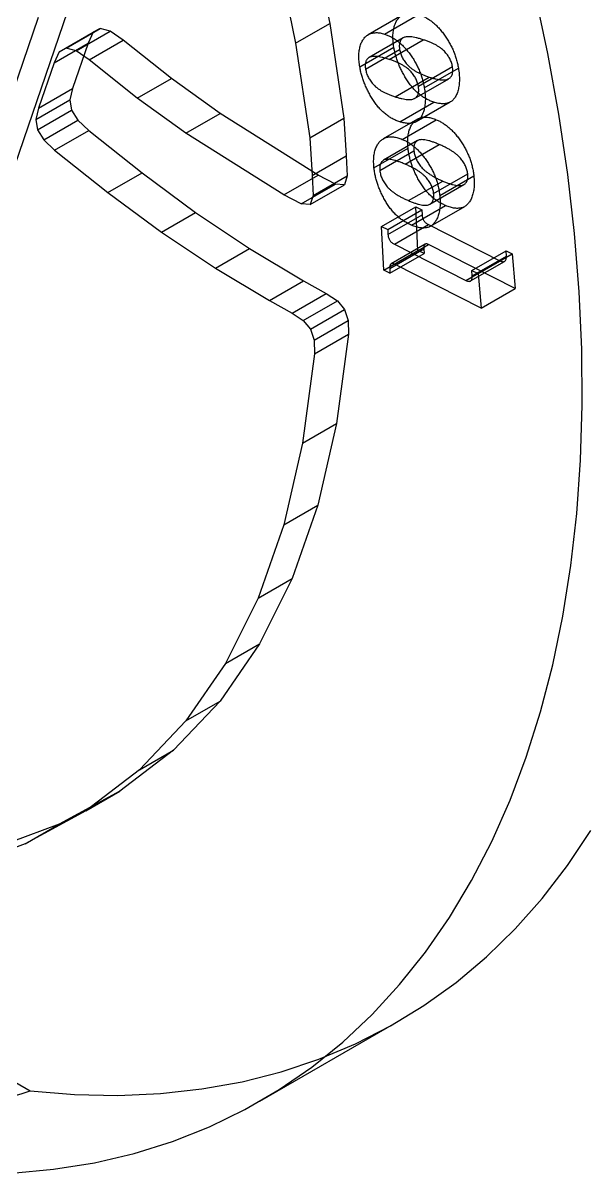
# Paper-space layout 'Sheet2' of a CAD drawing. Header units: inches. Extents: x 0 to 16.3, y 0 to 11.5.
# Drawn here: x 14.384 to 14.971, y 7.915 to 9.11 of the extents above; entities that cross this region are included whole.
import ezdxf

# ---------------------------------------------------------------- set-up
doc = ezdxf.new("R2010")
doc.units = ezdxf.units.IN
doc.header["$MEASUREMENT"] = 0

psp = doc.layouts.new('Sheet2')

# ---------------------------------------------------------------- linework, layer by layer
at = {"color": 7, "linetype": 'Continuous', "lineweight": 25}
for p, q in [((14.681274, 9.207235), (14.701781, 9.109026)), ((14.645919, 9.186825), (14.666426, 9.088616)), ((14.319342, 8.799009), (14.434621, 9.135656)), ((14.399266, 9.115245), (14.283986, 8.778599)), ((14.777042, 9.117781), (14.741687, 9.097371)), ((14.758688, 9.098066), (14.794043, 9.118476)), ((14.420934, 9.079467), (14.456289, 9.099877)), ((14.428343, 9.083583), (14.463699, 9.103993)), ((14.438583, 9.080736), (14.473938, 9.101147)), ((14.456289, 9.099877), (14.451316, 9.088465)), ((14.463699, 9.103993), (14.456289, 9.099877)), ((14.473938, 9.101147), (14.463699, 9.103993)), ((14.487401, 9.091673), (14.473938, 9.101147)), ((14.666426, 9.088616), (14.701781, 9.109026)), ((14.701781, 9.109026), (14.716505, 9.010644)), ((14.415961, 9.068054), (14.451316, 9.088465)), ((14.451316, 9.088465), (14.434962, 9.041517)), ((14.452045, 9.071262), (14.487401, 9.091673)), ((14.537504, 9.051936), (14.487401, 9.091673)), ((14.666426, 9.088616), (14.68115, 8.990234)), ((14.778065, 9.094155), (14.74271, 9.073745)), ((14.76334, 9.071785), (14.798695, 9.092195)), ((14.420934, 9.079467), (14.415961, 9.068054)), ((14.428343, 9.083583), (14.420934, 9.079467)), ((14.438583, 9.080736), (14.428343, 9.083583)), ((14.452045, 9.071262), (14.438583, 9.080736)), ((14.733002, 9.063898), (14.768357, 9.084308)), ((14.738977, 9.061652), (14.774332, 9.082063)), ((14.415961, 9.068054), (14.399606, 9.021106)), ((14.502149, 9.031525), (14.452045, 9.071262)), ((14.793779, 9.043863), (14.829134, 9.064273)), ((14.502149, 9.031525), (14.537504, 9.051936)), ((14.587966, 9.015645), (14.537504, 9.051936)), ((14.769616, 9.032966), (14.804972, 9.053376)), ((14.789878, 9.031228), (14.825234, 9.051638)), ((14.799955, 9.042335), (14.83531, 9.062745)), ((14.399606, 9.021106), (14.434962, 9.041517)), ((14.434962, 9.041517), (14.432044, 9.029839)), ((14.396688, 9.009428), (14.432044, 9.029839)), ((14.432044, 9.029839), (14.433938, 9.019038)), ((14.552611, 8.995234), (14.502149, 9.031525)), ((14.791556, 9.007143), (14.826912, 9.027553)), ((14.399606, 9.021106), (14.396688, 9.009428)), ((14.398583, 8.998628), (14.433938, 9.019038)), ((14.433938, 9.019038), (14.44054, 9.008541)), ((14.552611, 8.995234), (14.587966, 9.015645)), ((14.689683, 8.951694), (14.587966, 9.015645)), ((14.774409, 9.006952), (14.809764, 9.027362)), ((14.396688, 9.009428), (14.398583, 8.998628)), ((14.405184, 8.988131), (14.44054, 9.008541)), ((14.44054, 9.008541), (14.45174, 8.997776)), ((14.68115, 8.990234), (14.716505, 9.010644)), ((14.716505, 9.010644), (14.718929, 8.9715)), ((14.792717, 9.00969), (14.757361, 8.98928)), ((14.777055, 8.988744), (14.81241, 9.009154)), ((14.398583, 8.998628), (14.405184, 8.988131)), ((14.416385, 8.977366), (14.45174, 8.997776)), ((14.45174, 8.997776), (14.507019, 8.953796)), ((14.654327, 8.931284), (14.552611, 8.995234)), ((14.405184, 8.988131), (14.416385, 8.977366)), ((14.68115, 8.990234), (14.683574, 8.95109)), ((14.793001, 8.987418), (14.757646, 8.967007)), ((14.779942, 8.963019), (14.815298, 8.983429)), ((14.416385, 8.977366), (14.471664, 8.933386)), ((14.683574, 8.95109), (14.718929, 8.9715)), ((14.718929, 8.9715), (14.72, 8.950808)), ((14.747719, 8.959253), (14.783074, 8.979663)), ((14.753795, 8.956325), (14.78915, 8.976735)), ((14.471664, 8.933386), (14.507019, 8.953796)), ((14.507019, 8.953796), (14.56258, 8.912925)), ((14.654327, 8.931284), (14.689683, 8.951694)), ((14.683574, 8.95109), (14.684644, 8.930398)), ((14.684644, 8.930398), (14.72, 8.950808)), ((14.707639, 8.942268), (14.689683, 8.951694)), ((14.72, 8.950808), (14.716991, 8.941518)), ((14.783632, 8.925068), (14.818987, 8.945478)), ((14.809639, 8.932515), (14.844994, 8.952925)), ((14.815975, 8.930293), (14.851331, 8.950703)), ((14.471664, 8.933386), (14.527225, 8.892515)), ((14.672284, 8.921858), (14.707639, 8.942268)), ((14.681635, 8.921108), (14.716991, 8.941518)), ((14.716991, 8.941518), (14.707639, 8.942268)), ((14.805613, 8.92137), (14.840968, 8.94178)), ((14.672284, 8.921858), (14.654327, 8.931284)), ((14.681635, 8.921108), (14.672284, 8.921858)), ((14.684644, 8.930398), (14.681635, 8.921108)), ((14.78668, 8.899598), (14.822035, 8.920008)), ((14.527225, 8.892515), (14.56258, 8.912925)), ((14.56258, 8.912925), (14.618468, 8.875498)), ((14.755655, 8.898365), (14.79101, 8.918775)), ((14.761951, 8.89517), (14.797306, 8.91558)), ((14.762212, 8.890018), (14.797567, 8.910428)), ((14.79101, 8.918775), (14.797306, 8.91558)), ((14.793336, 8.873438), (14.79101, 8.918775)), ((14.797306, 8.91558), (14.797567, 8.910428)), ((14.806466, 8.898573), (14.841821, 8.918983)), ((14.755655, 8.898365), (14.761951, 8.89517)), ((14.757981, 8.853027), (14.755655, 8.898365)), ((14.769009, 8.879749), (14.804365, 8.90016)), ((14.804365, 8.90016), (14.878316, 8.862702)), ((14.527225, 8.892515), (14.583112, 8.855088)), ((14.761951, 8.89517), (14.762212, 8.890018)), ((14.583112, 8.855088), (14.618468, 8.875498)), ((14.618468, 8.875498), (14.674725, 8.841851)), ((14.757981, 8.853027), (14.793336, 8.873438)), ((14.764036, 8.854579), (14.799392, 8.874989)), ((14.800828, 8.879852), (14.765472, 8.859442)), ((14.768889, 8.859095), (14.804244, 8.879505)), ((14.769009, 8.879749), (14.84296, 8.842291)), ((14.799632, 8.870243), (14.793336, 8.873438)), ((14.799392, 8.874989), (14.799632, 8.870243)), ((14.894317, 8.833875), (14.804244, 8.879505)), ((14.849417, 8.852665), (14.884772, 8.873076)), ((14.884772, 8.873076), (14.891008, 8.869916)), ((14.885073, 8.867414), (14.884772, 8.873076)), ((14.764277, 8.849833), (14.799632, 8.870243)), ((14.84296, 8.842291), (14.878316, 8.862702)), ((14.847871, 8.841655), (14.883227, 8.862066)), ((14.849718, 8.847004), (14.885073, 8.867414)), ((14.855653, 8.849505), (14.891008, 8.869916)), ((14.891008, 8.869916), (14.894317, 8.833875)), ((14.583112, 8.855088), (14.639369, 8.821441)), ((14.764277, 8.849833), (14.757981, 8.853027)), ((14.764036, 8.854579), (14.764277, 8.849833)), ((14.858962, 8.813465), (14.768889, 8.859095)), ((14.849417, 8.852665), (14.855653, 8.849505)), ((14.849718, 8.847004), (14.849417, 8.852665)), ((14.855653, 8.849505), (14.858962, 8.813465)), ((14.639369, 8.821441), (14.674725, 8.841851)), ((14.674725, 8.841851), (14.698156, 8.828516)), ((14.6628, 8.808106), (14.698156, 8.828516)), ((14.698156, 8.828516), (14.709726, 8.821057)), ((14.858962, 8.813465), (14.894317, 8.833875)), ((14.639369, 8.821441), (14.6628, 8.808106)), ((14.674371, 8.800647), (14.709726, 8.821057)), ((14.709726, 8.821057), (14.717272, 8.81191)), ((14.6628, 8.808106), (14.674371, 8.800647)), ((14.674371, 8.800647), (14.681917, 8.7915)), ((14.681917, 8.7915), (14.717272, 8.81191)), ((14.717272, 8.81191), (14.721046, 8.800555)), ((14.681917, 8.7915), (14.68569, 8.780144)), ((14.68569, 8.780144), (14.721046, 8.800555)), ((14.721046, 8.800555), (14.721298, 8.786473)), ((14.68569, 8.780144), (14.685942, 8.766062)), ((14.685942, 8.766062), (14.721298, 8.786473)), ((14.721298, 8.786473), (14.708914, 8.693609)), ((14.685942, 8.766062), (14.673559, 8.673199)), ((14.673559, 8.673199), (14.708914, 8.693609)), ((14.708914, 8.693609), (14.68943, 8.609041)), ((14.673559, 8.673199), (14.654074, 8.588631)), ((14.654074, 8.588631), (14.68943, 8.609041)), ((14.68943, 8.609041), (14.662804, 8.532804)), ((14.654074, 8.588631), (14.627448, 8.512394)), ((14.627448, 8.512394), (14.662804, 8.532804)), ((14.662804, 8.532804), (14.628997, 8.464932)), ((14.627448, 8.512394), (14.593642, 8.444522)), ((14.628997, 8.464932), (14.58797, 8.405459)), ((14.593642, 8.444522), (14.628997, 8.464932)), ((14.593642, 8.444522), (14.552615, 8.385049)), ((14.58797, 8.405459), (14.539683, 8.354421)), ((14.552615, 8.385049), (14.58797, 8.405459)), ((14.552615, 8.385049), (14.504327, 8.334011)), ((14.539683, 8.354421), (14.484096, 8.311851)), ((14.504327, 8.334011), (14.539683, 8.354421)), ((14.504327, 8.334011), (14.448741, 8.291441)), ((14.484096, 8.311851), (14.42117, 8.277784)), ((14.448741, 8.291441), (14.484096, 8.311851)), ((14.448741, 8.291441), (14.385814, 8.257374)), ((14.42117, 8.277784), (14.370811, 8.258813)), ((14.385814, 8.257374), (14.42117, 8.277784)), ((14.385814, 8.257374), (14.335456, 8.238403)), ((13.998752, 8.227152), (14.391105, 8.000652)), ((14.62941, 7.989982), (14.770831, 8.071623))]:
    psp.add_line(p, q, dxfattribs=at)
at = {"color": 7, "linetype": 'Continuous', "lineweight": 25, "flags": 128}
for points in [[(14.371787, 7.915438), (14.415269, 7.919374), (14.457603, 7.926152), (14.498708, 7.935759), (14.538503, 7.948177), (14.576912, 7.963382), (14.61386, 7.981345), (14.649277, 8.00203), (14.683093, 8.025397), (14.715243, 8.051402), (14.745665, 8.079994), (14.774299, 8.111118), (14.801092, 8.144713), (14.82599, 8.180715), (14.848946, 8.219054), (14.869915, 8.259656), (14.888857, 8.302441), (14.905734, 8.347329), (14.920515, 8.39423), (14.933171, 8.443056), (14.943677, 8.493711), (14.952013, 8.546097), (14.958162, 8.600113), (14.962114, 8.655655), (14.96386, 8.712615), (14.963396, 8.770883), (14.960725, 8.830346), (14.95585, 8.890889), (14.948782, 8.952395), (14.939534, 9.014745), (14.928124, 9.077819), (14.914574, 9.141493)], [(14.391105, 8.000652), (14.43703, 7.996924), (14.482047, 7.996019), (14.526071, 7.997938), (14.569017, 8.002677), (14.610803, 8.010229), (14.651348, 8.020577), (14.690575, 8.033703), (14.72841, 8.049581), (14.764779, 8.068181), (14.799612, 8.089466), (14.832844, 8.113398), (14.864409, 8.139928), (14.894249, 8.169008), (14.922306, 8.20058), (14.948525, 8.234585), (14.972857, 8.270957)]]:
    psp.add_lwpolyline(points, dxfattribs=at)
at = {"color": 7, "linetype": 'Continuous', "lineweight": 25}
psp.add_ellipse((17.915105, 11.751564), major_axis=(4.336939, 3.717386), ratio=0.21837921, start_param=3.50072607, end_param=3.6022434, dxfattribs=at)
for points, knots in [([(14.768357, 9.084308), (14.768054, 9.08636), (14.767457, 9.090399), (14.767306, 9.096077), (14.767686, 9.101345), (14.768554, 9.105302), (14.76951, 9.108201), (14.77036, 9.110196), (14.771306, 9.112041), (14.772434, 9.113633), (14.773615, 9.115123), (14.774984, 9.116337), (14.776418, 9.117455), (14.778011, 9.118324), (14.779683, 9.119059), (14.781478, 9.119545), (14.783345, 9.119861), (14.785299, 9.119991), (14.78735, 9.119918), (14.789492, 9.119654), (14.791731, 9.119178), (14.793266, 9.118712), (14.794043, 9.118476)], [0, 0, 0, 0, 0.08935925, 0.17585154, 0.26114325, 0.34669293, 0.38923708, 0.43080636, 0.47190102, 0.51222628, 0.55225043, 0.59196131, 0.63169687, 0.671845, 0.71209072, 0.75216059, 0.79218474, 0.83233287, 0.87310002, 0.9146693, 0.95675915, 1, 1, 1, 1]), ([(14.794043, 9.118476), (14.795217, 9.118054), (14.797524, 9.117225), (14.800996, 9.11555), (14.804396, 9.113492), (14.807717, 9.111093), (14.810956, 9.108332), (14.814119, 9.105222), (14.817213, 9.101769), (14.820185, 9.097987), (14.823002, 9.093998), (14.825579, 9.089844), (14.827872, 9.085571), (14.829943, 9.081207), (14.831675, 9.076718), (14.833191, 9.072135), (14.834421, 9.067443), (14.83501, 9.06433), (14.83531, 9.062745)], [0, 0, 0, 0, 0.06451776, 0.12687828, 0.18796625, 0.24807263, 0.3074995, 0.36761457, 0.4290468, 0.49176438, 0.55486391, 0.61704513, 0.67844759, 0.7401693, 0.80251935, 0.86637489, 0.93198249, 1, 1, 1, 1]), ([(14.733002, 9.063898), (14.732698, 9.06595), (14.732102, 9.069989), (14.73195, 9.075667), (14.73233, 9.080935), (14.733199, 9.084892), (14.734154, 9.087791), (14.735005, 9.089786), (14.73595, 9.091631), (14.737078, 9.093223), (14.73826, 9.094713), (14.739629, 9.095927), (14.741062, 9.097044), (14.742656, 9.097914), (14.744328, 9.098649), (14.746123, 9.099134), (14.74799, 9.099451), (14.749944, 9.099581), (14.751995, 9.099508), (14.754136, 9.099244), (14.756375, 9.098768), (14.75791, 9.098302), (14.758688, 9.098066)], [0, 0, 0, 0, 0.08935925, 0.17585154, 0.26114325, 0.34669293, 0.38923708, 0.43080636, 0.47190102, 0.51222628, 0.55225043, 0.59196131, 0.63169687, 0.671845, 0.71209072, 0.75216059, 0.79218474, 0.83233287, 0.87310002, 0.9146693, 0.95675915, 1, 1, 1, 1]), ([(14.758688, 9.098066), (14.759861, 9.097644), (14.762168, 9.096815), (14.765641, 9.09514), (14.769041, 9.093082), (14.772362, 9.090683), (14.7756, 9.087922), (14.778763, 9.084812), (14.781857, 9.081358), (14.784829, 9.077577), (14.787647, 9.073588), (14.790223, 9.069434), (14.792516, 9.065161), (14.794588, 9.060797), (14.796319, 9.056308), (14.797836, 9.051724), (14.799066, 9.047033), (14.799655, 9.04392), (14.799955, 9.042335)], [0, 0, 0, 0, 0.06451776, 0.12687828, 0.18796625, 0.24807263, 0.3074995, 0.36761457, 0.4290468, 0.49176438, 0.55486391, 0.61704513, 0.67844759, 0.7401693, 0.80251935, 0.86637489, 0.93198249, 1, 1, 1, 1]), ([(14.798695, 9.092195), (14.797436, 9.092597), (14.795017, 9.093369), (14.791592, 9.094222), (14.788489, 9.094865), (14.785709, 9.095253), (14.783271, 9.095351), (14.781158, 9.095203), (14.779376, 9.0948), (14.777905, 9.094133), (14.776735, 9.093203), (14.775762, 9.092139), (14.774981, 9.090912), (14.774444, 9.089471), (14.774096, 9.087875), (14.77396, 9.086101), (14.774009, 9.084164), (14.774223, 9.082772), (14.774332, 9.082063)], [0, 0, 0, 0, 0.1072632, 0.2059316, 0.29588053, 0.3780042, 0.45281213, 0.51923769, 0.57903988, 0.63292694, 0.68257838, 0.72973033, 0.77495798, 0.81924092, 0.86304738, 0.90710673, 0.95269123, 1, 1, 1, 1]), ([(14.829134, 9.064273), (14.828993, 9.064992), (14.828715, 9.066404), (14.828093, 9.068537), (14.827277, 9.070618), (14.826315, 9.072644), (14.825173, 9.074617), (14.823856, 9.076539), (14.822369, 9.078414), (14.820705, 9.080242), (14.818824, 9.082012), (14.816696, 9.083682), (14.814314, 9.08531), (14.811679, 9.086841), (14.808794, 9.088285), (14.805651, 9.08967), (14.802249, 9.091019), (14.79991, 9.091793), (14.798695, 9.092195)], [0, 0, 0, 0, 0.04794016, 0.09414357, 0.13903913, 0.18362305, 0.22820343, 0.27436566, 0.32282845, 0.37346866, 0.42776854, 0.48849004, 0.55520167, 0.62894533, 0.71016285, 0.79855979, 0.8954543, 1, 1, 1, 1]), ([(14.809764, 9.027362), (14.808445, 9.02782), (14.805876, 9.028711), (14.802041, 9.030621), (14.79838, 9.032835), (14.794862, 9.035413), (14.791511, 9.038398), (14.788309, 9.041737), (14.785277, 9.04545), (14.782453, 9.049498), (14.779836, 9.053724), (14.77744, 9.058014), (14.775277, 9.062323), (14.773387, 9.066676), (14.771742, 9.07106), (14.770335, 9.07547), (14.769172, 9.07991), (14.768631, 9.082831), (14.768357, 9.084308)], [0, 0, 0, 0, 0.0714415, 0.13913289, 0.2038232, 0.26588003, 0.32733277, 0.38790197, 0.44898589, 0.511524, 0.57443245, 0.63575358, 0.69612758, 0.75604296, 0.81616027, 0.87658862, 0.9376074, 1, 1, 1, 1]), ([(14.774332, 9.082063), (14.774471, 9.081329), (14.774742, 9.079892), (14.775407, 9.077702), (14.776215, 9.075569), (14.777226, 9.073479), (14.778385, 9.071442), (14.779729, 9.06945), (14.781246, 9.06751), (14.782939, 9.065597), (14.784852, 9.063738), (14.787009, 9.062002), (14.789406, 9.060347), (14.792047, 9.058795), (14.794933, 9.05729), (14.798065, 9.055888), (14.801442, 9.054572), (14.803764, 9.053786), (14.804972, 9.053376)], [0, 0, 0, 0, 0.04847423, 0.09488505, 0.14100123, 0.18586436, 0.23191332, 0.27867989, 0.32765006, 0.3794336, 0.43470132, 0.49550193, 0.5620717, 0.6349931, 0.71523628, 0.8025779, 0.89728442, 1, 1, 1, 1]), ([(14.774409, 9.006952), (14.77309, 9.007409), (14.770521, 9.008301), (14.766686, 9.010211), (14.763024, 9.012425), (14.759506, 9.015003), (14.756156, 9.017988), (14.752953, 9.021327), (14.749922, 9.025039), (14.747097, 9.029088), (14.744481, 9.033313), (14.742084, 9.037604), (14.739922, 9.041913), (14.738032, 9.046266), (14.736387, 9.05065), (14.734979, 9.05506), (14.733817, 9.0595), (14.733275, 9.062421), (14.733002, 9.063898)], [0, 0, 0, 0, 0.0714415, 0.13913289, 0.2038232, 0.26588003, 0.32733277, 0.38790197, 0.44898589, 0.511524, 0.57443245, 0.63575358, 0.69612758, 0.75604296, 0.81616027, 0.87658862, 0.9376074, 1, 1, 1, 1]), ([(14.76334, 9.071785), (14.76208, 9.072187), (14.759662, 9.072959), (14.756236, 9.073812), (14.753134, 9.074454), (14.750354, 9.074843), (14.747915, 9.074941), (14.745803, 9.074793), (14.744021, 9.07439), (14.74255, 9.073723), (14.741379, 9.072793), (14.740407, 9.071729), (14.739626, 9.070502), (14.739088, 9.069061), (14.738741, 9.067465), (14.738605, 9.065691), (14.738653, 9.063754), (14.738868, 9.062362), (14.738977, 9.061652)], [0, 0, 0, 0, 0.1072632, 0.2059316, 0.29588053, 0.3780042, 0.45281213, 0.51923769, 0.57903988, 0.63292694, 0.68257838, 0.72973033, 0.77495798, 0.81924092, 0.86304738, 0.90710673, 0.95269123, 1, 1, 1, 1]), ([(14.793779, 9.043863), (14.793637, 9.044582), (14.79336, 9.045993), (14.792738, 9.048127), (14.791922, 9.050208), (14.79096, 9.052233), (14.789817, 9.054206), (14.788501, 9.056129), (14.787013, 9.058004), (14.78535, 9.059832), (14.783468, 9.061601), (14.78134, 9.063271), (14.778959, 9.0649), (14.776324, 9.066431), (14.773439, 9.067875), (14.770296, 9.069259), (14.766894, 9.070608), (14.764554, 9.071383), (14.76334, 9.071785)], [0, 0, 0, 0, 0.04794016, 0.09414357, 0.13903913, 0.18362305, 0.22820343, 0.27436566, 0.32282845, 0.37346866, 0.42776854, 0.48849004, 0.55520167, 0.62894533, 0.71016285, 0.79855979, 0.8954543, 1, 1, 1, 1]), ([(14.804972, 9.053376), (14.806204, 9.052994), (14.808572, 9.052259), (14.811948, 9.051392), (14.814999, 9.05081), (14.817734, 9.050474), (14.820159, 9.05039), (14.822267, 9.050572), (14.824054, 9.051023), (14.825523, 9.051747), (14.826717, 9.052704), (14.827709, 9.053818), (14.82848, 9.055133), (14.829047, 9.056609), (14.829389, 9.058273), (14.829533, 9.060096), (14.82945, 9.062113), (14.829241, 9.063542), (14.829134, 9.064273)], [0, 0, 0, 0, 0.10432301, 0.20051957, 0.28892846, 0.36961773, 0.4428744, 0.50983576, 0.56983739, 0.6240709, 0.67455273, 0.72303432, 0.76939674, 0.81509528, 0.85965513, 0.90503651, 0.95140877, 1, 1, 1, 1]), ([(14.738977, 9.061652), (14.739116, 9.060919), (14.739386, 9.059482), (14.740051, 9.057292), (14.74086, 9.055159), (14.74187, 9.053069), (14.743029, 9.051032), (14.744374, 9.04904), (14.74589, 9.0471), (14.747584, 9.045187), (14.749496, 9.043328), (14.751653, 9.041591), (14.75405, 9.039936), (14.756691, 9.038385), (14.759578, 9.03688), (14.76271, 9.035477), (14.766086, 9.034162), (14.768408, 9.033375), (14.769616, 9.032966)], [0, 0, 0, 0, 0.04847423, 0.09488505, 0.14100123, 0.18586436, 0.23191332, 0.27867989, 0.32765006, 0.3794336, 0.43470132, 0.49550193, 0.5620717, 0.6349931, 0.71523628, 0.8025779, 0.89728442, 1, 1, 1, 1]), ([(14.83531, 9.062745), (14.835488, 9.061657), (14.835841, 9.059499), (14.836177, 9.056357), (14.836356, 9.053331), (14.836393, 9.050411), (14.836308, 9.047581), (14.836012, 9.0449), (14.835593, 9.042313), (14.835038, 9.039848), (14.83434, 9.037552), (14.833514, 9.035458), (14.832596, 9.033545), (14.831552, 9.031848), (14.83038, 9.030363), (14.829108, 9.029056), (14.827692, 9.027999), (14.826186, 9.027116), (14.824549, 9.026462), (14.822796, 9.025983), (14.820924, 9.0257), (14.818912, 9.025666), (14.816818, 9.025744), (14.814571, 9.026105), (14.812215, 9.026629), (14.810588, 9.027116), (14.809764, 9.027362)], [0, 0, 0, 0, 0.046158675, 0.091508339, 0.136216785, 0.180463348, 0.224385985, 0.268200115, 0.312014245, 0.355971092, 0.399193705, 0.441073927, 0.48164609, 0.521224268, 0.560016046, 0.598527489, 0.636417541, 0.673957191, 0.711616775, 0.749842552, 0.789122094, 0.828700272, 0.869561624, 0.911441847, 0.955105621, 1, 1, 1, 1]), ([(14.769616, 9.032966), (14.770848, 9.032584), (14.773217, 9.031849), (14.776593, 9.030981), (14.779644, 9.0304), (14.782379, 9.030064), (14.784804, 9.02998), (14.786911, 9.030162), (14.788699, 9.030613), (14.790167, 9.031336), (14.791362, 9.032294), (14.792354, 9.033408), (14.793125, 9.034723), (14.793691, 9.036198), (14.794034, 9.037863), (14.794178, 9.039686), (14.794095, 9.041703), (14.793886, 9.043132), (14.793779, 9.043863)], [0, 0, 0, 0, 0.10432301, 0.20051957, 0.28892846, 0.36961773, 0.4428744, 0.50983576, 0.56983739, 0.6240709, 0.67455273, 0.72303432, 0.76939674, 0.81509528, 0.85965513, 0.90503651, 0.95140877, 1, 1, 1, 1]), ([(14.799955, 9.042335), (14.800133, 9.041247), (14.800485, 9.039089), (14.800821, 9.035947), (14.801, 9.032921), (14.801038, 9.03), (14.800952, 9.027171), (14.800657, 9.02449), (14.800238, 9.021903), (14.799683, 9.019437), (14.798985, 9.017142), (14.798159, 9.015048), (14.797241, 9.013135), (14.796197, 9.011438), (14.795024, 9.009953), (14.793752, 9.008646), (14.792336, 9.007589), (14.79083, 9.006706), (14.789193, 9.006051), (14.787441, 9.005573), (14.785569, 9.005289), (14.783557, 9.005256), (14.781463, 9.005334), (14.779215, 9.005695), (14.776859, 9.006219), (14.775233, 9.006705), (14.774409, 9.006952)], [0, 0, 0, 0, 0.046158675, 0.091508339, 0.136216785, 0.180463348, 0.224385985, 0.268200115, 0.312014245, 0.355971092, 0.399193705, 0.441073927, 0.48164609, 0.521224268, 0.560016046, 0.598527489, 0.636417541, 0.673957191, 0.711616775, 0.749842552, 0.789122094, 0.828700272, 0.869561624, 0.911441847, 0.955105621, 1, 1, 1, 1]), ([(14.783074, 8.979663), (14.782976, 8.980676), (14.78278, 8.982689), (14.782693, 8.985587), (14.78273, 8.988371), (14.782905, 8.99104), (14.783251, 8.993569), (14.783733, 8.995982), (14.784351, 8.998274), (14.785136, 9.00041), (14.786052, 9.002383), (14.787077, 9.004193), (14.788222, 9.005807), (14.789483, 9.007228), (14.790854, 9.008466), (14.792343, 9.00951), (14.793944, 9.010365), (14.795652, 9.011027), (14.797462, 9.011491), (14.799359, 9.011755), (14.801342, 9.011826), (14.803398, 9.011697), (14.805534, 9.011376), (14.807755, 9.010829), (14.810049, 9.010116), (14.81162, 9.009476), (14.81241, 9.009154)], [0, 0, 0, 0, 0.04491857, 0.08926862, 0.13286749, 0.1758623, 0.21881331, 0.26148996, 0.3040524, 0.3467792, 0.38940259, 0.43081037, 0.47165479, 0.5121241, 0.55190603, 0.59169937, 0.63170255, 0.67160338, 0.71160007, 0.75188937, 0.79185846, 0.83249899, 0.87319059, 0.91446336, 0.95694034, 1, 1, 1, 1]), ([(14.81241, 9.009154), (14.813605, 9.008618), (14.81595, 9.007567), (14.819452, 9.005471), (14.822842, 9.003106), (14.826136, 9.000428), (14.82931, 8.997367), (14.83238, 8.993996), (14.835348, 8.990296), (14.838178, 8.986316), (14.840801, 8.98213), (14.843193, 8.977842), (14.845285, 8.973476), (14.847076, 8.969037), (14.848586, 8.964535), (14.849809, 8.959959), (14.850765, 8.95531), (14.85114, 8.952254), (14.851331, 8.950703)], [0, 0, 0, 0, 0.06467564, 0.12693931, 0.1881033, 0.24802655, 0.30754644, 0.36794868, 0.42905865, 0.49197928, 0.55522022, 0.61708322, 0.67869764, 0.74023318, 0.80252596, 0.86617212, 0.93207861, 1, 1, 1, 1]), ([(14.747719, 8.959253), (14.747621, 8.960266), (14.747425, 8.962279), (14.747338, 8.965177), (14.747375, 8.967961), (14.74755, 8.97063), (14.747896, 8.973159), (14.748377, 8.975572), (14.748995, 8.977864), (14.74978, 8.98), (14.750697, 8.981973), (14.751721, 8.983783), (14.752867, 8.985397), (14.754128, 8.986818), (14.755499, 8.988056), (14.756987, 8.989099), (14.758588, 8.989955), (14.760297, 8.990617), (14.762106, 8.991081), (14.764004, 8.991345), (14.765986, 8.991416), (14.768043, 8.991287), (14.770179, 8.990966), (14.772399, 8.990419), (14.774694, 8.989706), (14.776264, 8.989066), (14.777055, 8.988744)], [0, 0, 0, 0, 0.04491857, 0.08926862, 0.13286749, 0.1758623, 0.21881331, 0.26148996, 0.3040524, 0.3467792, 0.38940259, 0.43081037, 0.47165479, 0.5121241, 0.55190603, 0.59169937, 0.63170255, 0.67160338, 0.71160007, 0.75188937, 0.79185846, 0.83249899, 0.87319059, 0.91446336, 0.95694034, 1, 1, 1, 1]), ([(14.777055, 8.988744), (14.77825, 8.988208), (14.780595, 8.987156), (14.784097, 8.985061), (14.787487, 8.982696), (14.790781, 8.980018), (14.793954, 8.976957), (14.797024, 8.973586), (14.799993, 8.969886), (14.802823, 8.965905), (14.805445, 8.96172), (14.807838, 8.957432), (14.80993, 8.953066), (14.811721, 8.948627), (14.813231, 8.944125), (14.814454, 8.939549), (14.81541, 8.934899), (14.815785, 8.931843), (14.815975, 8.930293)], [0, 0, 0, 0, 0.06467564, 0.12693931, 0.1881033, 0.24802655, 0.30754644, 0.36794868, 0.42905865, 0.49197928, 0.55522022, 0.61708322, 0.67869764, 0.74023318, 0.80252596, 0.86617212, 0.93207861, 1, 1, 1, 1]), ([(14.815298, 8.983429), (14.814012, 8.983969), (14.811548, 8.985004), (14.808032, 8.986256), (14.80484, 8.987265), (14.801983, 8.987937), (14.799446, 8.988348), (14.797231, 8.988471), (14.795322, 8.988343), (14.793752, 8.987856), (14.792464, 8.987127), (14.79137, 8.98623), (14.790499, 8.985116), (14.78979, 8.983842), (14.789347, 8.982325), (14.789044, 8.980663), (14.788997, 8.978772), (14.789099, 8.97742), (14.78915, 8.976735)], [0, 0, 0, 0, 0.10739428, 0.20596222, 0.29631859, 0.37828005, 0.45252209, 0.5194006, 0.57940265, 0.63309408, 0.68280049, 0.72922115, 0.7749838, 0.819055, 0.86300437, 0.90686653, 0.95283624, 1, 1, 1, 1]), ([(14.844994, 8.952925), (14.844901, 8.953631), (14.844717, 8.95502), (14.844214, 8.957142), (14.843521, 8.959237), (14.84265, 8.961302), (14.84161, 8.963339), (14.84038, 8.965344), (14.838971, 8.967311), (14.83737, 8.969267), (14.835536, 8.971194), (14.833441, 8.973057), (14.83108, 8.974909), (14.828443, 8.976686), (14.825537, 8.978459), (14.822359, 8.980158), (14.818913, 8.98185), (14.816533, 8.982889), (14.815298, 8.983429)], [0, 0, 0, 0, 0.04793501, 0.094385107, 0.139020499, 0.183648851, 0.229010523, 0.274638128, 0.322860724, 0.373551825, 0.428100824, 0.488624894, 0.555260417, 0.629003371, 0.710317856, 0.798933248, 0.895627378, 1, 1, 1, 1]), ([(14.779942, 8.963019), (14.778657, 8.963559), (14.776192, 8.964593), (14.772677, 8.965846), (14.769485, 8.966854), (14.766628, 8.967527), (14.764091, 8.967937), (14.761876, 8.968061), (14.759967, 8.967933), (14.758397, 8.967446), (14.757109, 8.966717), (14.756015, 8.965819), (14.755144, 8.964706), (14.754434, 8.963432), (14.753992, 8.961915), (14.753689, 8.960253), (14.753641, 8.958362), (14.753743, 8.95701), (14.753795, 8.956325)], [0, 0, 0, 0, 0.10739428, 0.20596222, 0.29631859, 0.37828005, 0.45252209, 0.5194006, 0.57940265, 0.63309408, 0.68280049, 0.72922115, 0.7749838, 0.819055, 0.86300437, 0.90686653, 0.95283624, 1, 1, 1, 1]), ([(14.822035, 8.920008), (14.820693, 8.920623), (14.818081, 8.92182), (14.814223, 8.924065), (14.810557, 8.926662), (14.807088, 8.929597), (14.8038, 8.932837), (14.800718, 8.936439), (14.797827, 8.940369), (14.795183, 8.944594), (14.792764, 8.948953), (14.790584, 8.953361), (14.788651, 8.957757), (14.787005, 8.962155), (14.78561, 8.966544), (14.784489, 8.970934), (14.783614, 8.975334), (14.783255, 8.978211), (14.783074, 8.979663)], [0, 0, 0, 0, 0.07138341, 0.13897501, 0.20380811, 0.26629938, 0.32719106, 0.38796437, 0.44911259, 0.51156477, 0.57439679, 0.63557674, 0.69623351, 0.75610899, 0.81582634, 0.87614877, 0.93751675, 1, 1, 1, 1]), ([(14.78915, 8.976735), (14.789243, 8.976014), (14.789425, 8.974602), (14.789936, 8.97243), (14.790639, 8.970281), (14.79153, 8.968162), (14.792586, 8.966067), (14.793844, 8.963992), (14.795289, 8.961942), (14.796916, 8.959887), (14.798772, 8.957891), (14.800886, 8.955953), (14.803267, 8.954088), (14.805907, 8.952244), (14.808808, 8.950462), (14.811966, 8.948749), (14.815393, 8.947039), (14.817759, 8.946012), (14.818987, 8.945478)], [0, 0, 0, 0, 0.04848891, 0.09494879, 0.14082635, 0.18618865, 0.2314696, 0.27853073, 0.32808828, 0.37952003, 0.43512841, 0.49528349, 0.56181951, 0.63539919, 0.71526835, 0.8023237, 0.89734431, 1, 1, 1, 1]), ([(14.78668, 8.899598), (14.785338, 8.900213), (14.782725, 8.90141), (14.778867, 8.903655), (14.775202, 8.906252), (14.771732, 8.909187), (14.768444, 8.912427), (14.765363, 8.916029), (14.762472, 8.919959), (14.759827, 8.924184), (14.757408, 8.928542), (14.755229, 8.93295), (14.753296, 8.937347), (14.751649, 8.941744), (14.750254, 8.946133), (14.749134, 8.950524), (14.748259, 8.954923), (14.7479, 8.957801), (14.747719, 8.959253)], [0, 0, 0, 0, 0.07138341, 0.13897501, 0.20380811, 0.26629938, 0.32719106, 0.38796437, 0.44911259, 0.51156477, 0.57439679, 0.63557674, 0.69623351, 0.75610899, 0.81582634, 0.87614877, 0.93751675, 1, 1, 1, 1]), ([(14.753795, 8.956325), (14.753888, 8.955604), (14.754069, 8.954192), (14.75458, 8.952019), (14.755283, 8.949871), (14.756174, 8.947752), (14.757231, 8.945656), (14.758488, 8.943582), (14.759934, 8.941532), (14.76156, 8.939477), (14.763417, 8.937481), (14.765531, 8.935543), (14.767911, 8.933678), (14.770551, 8.931834), (14.773452, 8.930051), (14.77661, 8.928339), (14.780037, 8.926629), (14.782403, 8.925602), (14.783632, 8.925068)], [0, 0, 0, 0, 0.04848891, 0.09494879, 0.14082635, 0.18618865, 0.2314696, 0.27853073, 0.32808828, 0.37952003, 0.43512841, 0.49528349, 0.56181951, 0.63539919, 0.71526835, 0.8023237, 0.89734431, 1, 1, 1, 1]), ([(14.809639, 8.932515), (14.809546, 8.933221), (14.809362, 8.93461), (14.808859, 8.936732), (14.808166, 8.938826), (14.807295, 8.940892), (14.806255, 8.942929), (14.805024, 8.944934), (14.803616, 8.946901), (14.802015, 8.948857), (14.800181, 8.950784), (14.798085, 8.952647), (14.795724, 8.954498), (14.793088, 8.956276), (14.790182, 8.958049), (14.787003, 8.959748), (14.783558, 8.96144), (14.781178, 8.962479), (14.779942, 8.963019)], [0, 0, 0, 0, 0.04793501, 0.094385107, 0.139020499, 0.183648851, 0.229010523, 0.274638128, 0.322860724, 0.373551825, 0.428100824, 0.488624894, 0.555260417, 0.629003371, 0.710317856, 0.798933248, 0.895627378, 1, 1, 1, 1]), ([(14.818987, 8.945478), (14.820246, 8.944954), (14.822664, 8.943948), (14.826113, 8.942732), (14.82926, 8.94175), (14.832082, 8.941119), (14.834598, 8.940747), (14.836812, 8.94064), (14.838701, 8.940864), (14.840294, 8.941374), (14.841614, 8.942141), (14.842721, 8.943104), (14.843638, 8.944245), (14.844322, 8.945606), (14.84481, 8.947145), (14.845088, 8.948883), (14.845181, 8.950807), (14.845057, 8.95221), (14.844994, 8.952925)], [0, 0, 0, 0, 0.10441409, 0.20062299, 0.28869663, 0.36967462, 0.44303499, 0.50914259, 0.56953195, 0.6239272, 0.67442419, 0.72289657, 0.7695383, 0.81477428, 0.85960485, 0.9047607, 0.95150584, 1, 1, 1, 1]), ([(14.851331, 8.950703), (14.851435, 8.94964), (14.851643, 8.947528), (14.851757, 8.944476), (14.851716, 8.941554), (14.851533, 8.938754), (14.851221, 8.936062), (14.850731, 8.933518), (14.850116, 8.931085), (14.84933, 8.928822), (14.848432, 8.926713), (14.847439, 8.924778), (14.846311, 8.923089), (14.845083, 8.92161), (14.843756, 8.920336), (14.842337, 8.919241), (14.84078, 8.918408), (14.839141, 8.917746), (14.837374, 8.917328), (14.83552, 8.917074), (14.833543, 8.91706), (14.831459, 8.91724), (14.829266, 8.9176), (14.826951, 8.918206), (14.824535, 8.918987), (14.822879, 8.919663), (14.822035, 8.920008)], [0, 0, 0, 0, 0.04609731, 0.09162623, 0.13640641, 0.18059002, 0.22466941, 0.26850563, 0.31220127, 0.35601622, 0.39922557, 0.4411842, 0.48189948, 0.52140623, 0.56018741, 0.59842797, 0.63632407, 0.67410685, 0.711771, 0.75022711, 0.7890147, 0.82850257, 0.86964906, 0.9117334, 0.95502179, 1, 1, 1, 1]), ([(14.783632, 8.925068), (14.78489, 8.924544), (14.787308, 8.923537), (14.790757, 8.922322), (14.793905, 8.92134), (14.796727, 8.920708), (14.799242, 8.920337), (14.801457, 8.92023), (14.803346, 8.920454), (14.804938, 8.920963), (14.806259, 8.92173), (14.807366, 8.922694), (14.808282, 8.923835), (14.808967, 8.925196), (14.809455, 8.926735), (14.809733, 8.928472), (14.809825, 8.930396), (14.809702, 8.9318), (14.809639, 8.932515)], [0, 0, 0, 0, 0.10441409, 0.20062299, 0.28869663, 0.36967462, 0.44303499, 0.50914259, 0.56953195, 0.6239272, 0.67442419, 0.72289657, 0.7695383, 0.81477428, 0.85960485, 0.9047607, 0.95150584, 1, 1, 1, 1]), ([(14.815975, 8.930293), (14.81608, 8.92923), (14.816288, 8.927118), (14.816402, 8.924066), (14.816361, 8.921144), (14.816178, 8.918343), (14.815866, 8.915652), (14.815375, 8.913108), (14.814761, 8.910674), (14.813975, 8.908412), (14.813077, 8.906302), (14.812084, 8.904368), (14.810956, 8.902679), (14.809728, 8.9012), (14.808401, 8.899925), (14.806982, 8.898831), (14.805425, 8.897998), (14.803785, 8.897336), (14.802019, 8.896918), (14.800164, 8.896664), (14.798188, 8.89665), (14.796103, 8.896829), (14.79391, 8.89719), (14.791595, 8.897796), (14.78918, 8.898577), (14.787524, 8.899253), (14.78668, 8.899598)], [0, 0, 0, 0, 0.04609731, 0.09162623, 0.13640641, 0.18059002, 0.22466941, 0.26850563, 0.31220127, 0.35601622, 0.39922557, 0.4411842, 0.48189948, 0.52140623, 0.56018741, 0.59842797, 0.63632407, 0.67410685, 0.711771, 0.75022711, 0.7890147, 0.82850257, 0.86964906, 0.9117334, 0.95502179, 1, 1, 1, 1]), ([(14.797567, 8.910428), (14.79761, 8.909867), (14.797692, 8.908799), (14.798073, 8.907176), (14.798642, 8.905672), (14.799408, 8.904289), (14.800386, 8.903041), (14.801552, 8.901937), (14.802902, 8.900957), (14.803856, 8.900437), (14.804365, 8.90016)], [0, 0, 0, 0, 0.13899206, 0.26470501, 0.37743315, 0.48481392, 0.59512713, 0.71514093, 0.84819321, 1, 1, 1, 1]), ([(14.762212, 8.890018), (14.762255, 8.889457), (14.762337, 8.888389), (14.762718, 8.886766), (14.763287, 8.885262), (14.764053, 8.883878), (14.76503, 8.882631), (14.766196, 8.881527), (14.767547, 8.880547), (14.768501, 8.880027), (14.769009, 8.879749)], [0, 0, 0, 0, 0.13899206, 0.26470501, 0.37743315, 0.48481392, 0.59512713, 0.71514093, 0.84819321, 1, 1, 1, 1]), ([(14.804244, 8.879505), (14.80386, 8.879683), (14.803116, 8.880029), (14.802081, 8.880203), (14.801193, 8.880073), (14.800451, 8.879658), (14.799913, 8.878891), (14.799526, 8.877878), (14.799352, 8.876547), (14.799378, 8.87553), (14.799392, 8.874989)], [0, 0, 0, 0, 0.12740414, 0.2471156, 0.35950213, 0.47219341, 0.58835292, 0.71297714, 0.84727086, 1, 1, 1, 1]), ([(14.878316, 8.862702), (14.878861, 8.862449), (14.879895, 8.86197), (14.881329, 8.861665), (14.882563, 8.861707), (14.883545, 8.862202), (14.884325, 8.863005), (14.884813, 8.864199), (14.885117, 8.865652), (14.885088, 8.866809), (14.885073, 8.867414)], [0, 0, 0, 0, 0.14366064, 0.27261532, 0.39295939, 0.50739667, 0.62344204, 0.74092902, 0.86466444, 1, 1, 1, 1]), ([(14.768889, 8.859095), (14.768505, 8.859273), (14.76776, 8.859619), (14.766726, 8.859793), (14.765838, 8.859663), (14.765095, 8.859247), (14.764558, 8.858481), (14.76417, 8.857468), (14.763996, 8.856137), (14.764022, 8.85512), (14.764036, 8.854579)], [0, 0, 0, 0, 0.12740414, 0.2471156, 0.35950213, 0.47219341, 0.58835292, 0.71297714, 0.84727086, 1, 1, 1, 1]), ([(14.84296, 8.842291), (14.843505, 8.842039), (14.84454, 8.84156), (14.845974, 8.841255), (14.847208, 8.841296), (14.84819, 8.841792), (14.848969, 8.842594), (14.849458, 8.843788), (14.849761, 8.845241), (14.849733, 8.846399), (14.849718, 8.847004)], [0, 0, 0, 0, 0.14366064, 0.27261532, 0.39295939, 0.50739667, 0.62344204, 0.74092902, 0.86466444, 1, 1, 1, 1])]:
    psp.add_open_spline(points, degree=3, knots=knots, dxfattribs=at)

doc.saveas('drawing.dxf')
